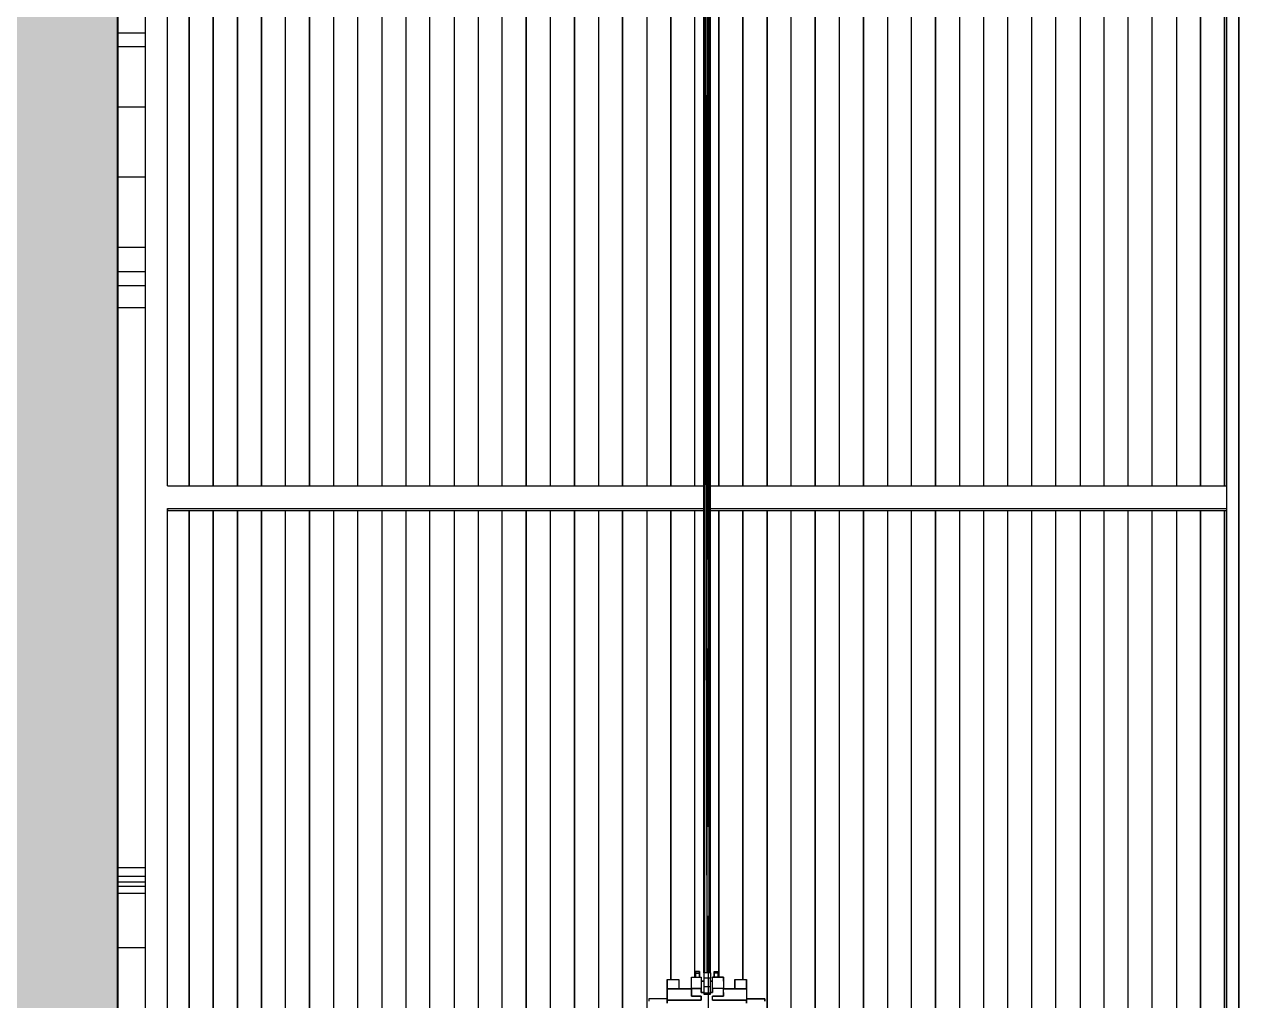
# Model space of a CAD drawing. Extents: x -43 to 90, y 6 to 81.
# Drawn here: x -27.278 to -22.955, y 21.664 to 25.142 of the extents above; entities that cross this region are included whole.
import ezdxf

# ---------------------------------------------------------------- set-up
doc = ezdxf.new("R2010")
doc.units = 0
doc.header["$LTSCALE"] = 0.1
doc.header["$MEASUREMENT"] = 0
doc.linetypes.add('HIDDEN', pattern=[9.525, 6.35, -3.175])
for name, color, linetype in [('cobertura nova', 4, 'CONTINUOUS'), ('hachures cobertura', 252, 'CONTINUOUS'), ('visto', 9, 'CONTINUOUS')]:
    doc.layers.add(name, color=color, linetype=linetype)
doc.layers.add('cortado', color=7, linetype='CONTINUOUS', lineweight=40)
doc.layers.add('hachuras cortado', color=7, linetype='CONTINUOUS', true_color=0xfeffff)

msp = doc.modelspace()

# ---------------------------------------------------------------- hatches: boundary and pattern name
at = {"layer": 'hachuras cortado', "linetype": 'ByBlock'}
msp.add_hatch(color=256, dxfattribs=at).paths.add_polyline_path([(-36.7201, 21.2918), (-36.7201, 20.1319), (-36.2201, 20.1319), (-36.2201, 21.3018), (-33.6669, 21.3018), (-33.6669, 20.1319), (-33.3269, 20.1319), (-33.3269, 21.3018), (-30.5051, 21.3018), (-30.5051, 20.1319), (-30.1351, 20.1319), (-30.1351, 21.3018), (-27.3666, 21.3018), (-27.3666, 20.1319), (-26.9452, 20.1319), (-26.9452, 22.2618), (-26.9452, 25.0018), (-26.9452, 26.5619), (-27.2552, 26.5619), (-27.2552, 26.4119), (-27.772, 26.4119), (-31.9364, 28.7011), (-35.9739, 26.082), (-36.3696, 26.0006), (-36.3696, 26.4119), (-36.6701, 26.4119), (-36.6701, 21.2918)])

# ---------------------------------------------------------------- linework, layer by layer
at = {"layer": 'cobertura nova'}
for p, q in [((-22.9985, 27.6444), (-22.9985, 20.8632)), ((-24.8594, 21.763), (-24.8594, 26.1626)), ((-24.8562, 21.763), (-24.8594, 26.1626)), ((-24.8562, 26.1558), (-24.8483, 21.763)), ((-24.8561, 21.763), (-24.8562, 26.1558)), ((-24.8403, 26.1558), (-24.837, 21.763)), ((-24.8402, 21.763), (-24.8403, 26.1558)), ((-24.837, 26.1626), (-24.8369, 21.763)), ((-26.8483, 26.1328), (-26.8483, 23.4972)), ((-26.7683, 23.4972), (-26.7683, 26.1328)), ((-24.8482, 26.153), (-24.8404, 21.763)), ((-24.8482, 26.153), (-24.8482, 21.763)), ((-24.8055, 23.4972), (-24.8055, 26.1247)), ((-24.8055, 26.1247), (-24.8055, 23.4972)), ((-23.0055, 23.4972), (-23.0055, 26.1247)), ((-26.8483, 23.4972), (-26.8483, 23.4173)), ((-26.7683, 23.4972), (-24.8594, 23.4972)), ((-24.837, 23.4972), (-22.9985, 23.4972)), ((-26.8483, 23.4173), (-26.8483, 20.8616)), ((-26.7683, 23.4173), (-26.7683, 23.4092)), ((-26.7683, 20.8616), (-26.7683, 23.4173)), ((-26.7683, 23.4173), (-24.8594, 23.4173)), ((-24.8594, 23.4092), (-26.7683, 23.4092)), ((-24.837, 23.4173), (-22.9985, 23.4173)), ((-22.9985, 23.4092), (-24.837, 23.4092)), ((-24.8055, 21.7473), (-24.8055, 23.4092)), ((-23.0055, 20.8616), (-23.0055, 23.4092)), ((-24.9034, 21.7473), (-24.8681, 21.7473)), ((-24.9034, 21.7067), (-24.9034, 21.7473)), ((-24.8741, 21.7676), (-24.8885, 21.7676)), ((-24.8885, 21.7676), (-24.8885, 21.7489)), ((-24.8885, 21.7624), (-24.8885, 21.7676)), ((-24.8741, 21.7624), (-24.8885, 21.7624)), ((-24.8885, 21.7624), (-24.8885, 21.7473)), ((-24.8885, 21.7473), (-24.8885, 21.7624)), ((-24.8885, 21.7624), (-24.8741, 21.7624)), ((-24.8885, 21.7489), (-24.8885, 21.7489)), ((-24.8885, 21.7473), (-24.8885, 21.7489)), ((-24.8885, 21.7489), (-24.8885, 21.7473)), ((-24.8741, 21.7676), (-24.8741, 21.7624)), ((-24.8741, 21.7624), (-24.8741, 21.7676)), ((-24.8741, 21.7473), (-24.8741, 21.7624)), ((-24.8741, 21.7624), (-24.8741, 21.7473)), ((-24.8681, 21.7473), (-24.8681, 21.7067)), ((-24.8352, 21.763), (-24.8595, 21.763)), ((-24.8595, 21.763), (-24.8595, 21.744)), ((-24.8352, 21.763), (-24.8352, 21.744)), ((-24.7893, 21.7473), (-24.8285, 21.7473)), ((-24.8285, 21.7067), (-24.8285, 21.7473)), ((-24.8285, 21.7473), (-24.7893, 21.7473)), ((-24.8229, 21.7676), (-24.8229, 21.7489)), ((-24.8229, 21.7624), (-24.8229, 21.7676)), ((-24.8229, 21.7676), (-24.8085, 21.7676)), ((-24.8229, 21.7676), (-24.8229, 21.7624)), ((-24.8229, 21.7489), (-24.8229, 21.7676)), ((-24.8229, 21.7473), (-24.8229, 21.7624)), ((-24.8085, 21.7624), (-24.8229, 21.7624)), ((-24.8229, 21.7624), (-24.8229, 21.7473)), ((-24.8229, 21.7489), (-24.8229, 21.7473)), ((-24.8229, 21.7489), (-24.8229, 21.7489)), ((-24.8229, 21.7473), (-24.8229, 21.7489)), ((-24.8229, 21.7489), (-24.8229, 21.7489)), ((-24.8085, 21.7676), (-24.8085, 21.7624)), ((-24.8085, 21.7624), (-24.8085, 21.7676)), ((-24.8085, 21.7473), (-24.8085, 21.7624)), ((-24.8085, 21.7624), (-24.8085, 21.7473)), ((-24.7893, 21.7333), (-24.7893, 21.7473)), ((-24.7893, 21.7473), (-24.7893, 21.7067)), ((-24.7893, 21.7473), (-24.7893, 21.7333)), ((-24.9897, 21.7393), (-24.9479, 21.7393)), ((-24.9897, 21.7393), (-24.9897, 21.696)), ((-24.9897, 21.7039), (-24.9897, 21.7393)), ((-24.9897, 21.7063), (-24.9897, 21.7393)), ((-24.9897, 21.696), (-24.9897, 21.7063)), ((-24.9897, 21.7063), (-24.9479, 21.7063)), ((-24.9479, 21.7059), (-24.9897, 21.7059)), ((-24.9897, 21.7059), (-24.9897, 21.6654)), ((-24.9897, 21.6654), (-24.9897, 21.7059)), ((-24.9897, 21.7059), (-24.9897, 21.6956)), ((-24.9897, 21.691), (-24.9897, 21.7039)), ((-24.9479, 21.7393), (-24.9479, 21.7063)), ((-24.9479, 21.7063), (-24.9034, 21.7063)), ((-24.9034, 21.7059), (-24.9479, 21.7059)), ((-24.9034, 21.7201), (-24.9034, 21.7333)), ((-24.9034, 21.7201), (-24.9034, 21.7201)), ((-24.9034, 21.6796), (-24.9034, 21.7201)), ((-24.8681, 21.7067), (-24.9034, 21.7067)), ((-24.9034, 21.7067), (-24.9034, 21.6928)), ((-24.9034, 21.6928), (-24.9034, 21.7067)), ((-24.9034, 21.7067), (-24.9034, 21.7067)), ((-24.9034, 21.7067), (-24.8681, 21.7067)), ((-24.8595, 21.7333), (-24.8681, 21.7333)), ((-24.8681, 21.7333), (-24.8595, 21.7333)), ((-24.8681, 21.6928), (-24.8681, 21.7067)), ((-24.8681, 21.7067), (-24.8681, 21.7067)), ((-24.8681, 21.7067), (-24.8681, 21.6928)), ((-24.8681, 21.7067), (-24.8681, 21.7067)), ((-24.8681, 21.7067), (-24.8681, 21.7067)), ((-24.8595, 21.744), (-24.8595, 21.7138)), ((-24.8352, 21.744), (-24.8595, 21.744)), ((-24.8595, 21.7138), (-24.8595, 21.6901)), ((-24.8352, 21.7138), (-24.8595, 21.7138)), ((-24.8352, 21.7138), (-24.8352, 21.744)), ((-24.8285, 21.7333), (-24.8352, 21.7333)), ((-24.8352, 21.7333), (-24.8285, 21.7333)), ((-24.8352, 21.6901), (-24.8352, 21.7138)), ((-24.7893, 21.7067), (-24.8285, 21.7067)), ((-24.8285, 21.7067), (-24.8285, 21.6928)), ((-24.8285, 21.6928), (-24.8285, 21.7067)), ((-24.7893, 21.6928), (-24.7893, 21.7067)), ((-24.7893, 21.7063), (-24.7487, 21.7063)), ((-24.7487, 21.7059), (-24.7893, 21.7059)), ((-24.7487, 21.7063), (-24.7487, 21.7393)), ((-24.7487, 21.7393), (-24.7069, 21.7393)), ((-24.7487, 21.7393), (-24.7487, 21.7063)), ((-24.7487, 21.7063), (-24.7069, 21.7063)), ((-24.7069, 21.7059), (-24.7487, 21.7059)), ((-24.7069, 21.7063), (-24.7069, 21.7393)), ((-24.7069, 21.7393), (-24.7069, 21.7063)), ((-24.7069, 21.7063), (-24.7069, 21.7393)), ((-24.7069, 21.7063), (-24.7069, 21.7059)), ((-24.7069, 21.7059), (-24.7069, 21.6654)), ((-25.0551, 21.6707), (-25.0551, 21.6621)), ((-24.9897, 21.6707), (-25.0551, 21.6707)), ((-24.9897, 21.6776), (-24.9897, 21.696)), ((-24.9897, 21.6956), (-24.9897, 21.6772)), ((-24.9897, 21.691), (-24.9897, 21.691)), ((-24.9897, 21.6707), (-24.9897, 21.691)), ((-24.9897, 21.691), (-24.9897, 21.691)), ((-24.9897, 21.6776), (-24.9897, 21.6776)), ((-24.9897, 21.6772), (-24.9897, 21.6772)), ((-24.9479, 21.6657), (-24.9897, 21.6657)), ((-24.9897, 21.6654), (-24.9897, 21.6554)), ((-24.9897, 21.6654), (-24.9479, 21.6654)), ((-24.9897, 21.6551), (-24.9897, 21.6654)), ((-24.8681, 21.6657), (-24.9479, 21.6657)), ((-24.9479, 21.6654), (-24.8681, 21.6654)), ((-24.9034, 21.6928), (-24.9034, 21.6796)), ((-24.9034, 21.6796), (-24.9034, 21.6928)), ((-24.9034, 21.6796), (-24.8681, 21.6796)), ((-24.8681, 21.6796), (-24.9034, 21.6796)), ((-24.8595, 21.6928), (-24.8681, 21.6928)), ((-24.8681, 21.6928), (-24.8595, 21.6928)), ((-24.8681, 21.6796), (-24.8681, 21.6657)), ((-24.8681, 21.6654), (-24.8681, 21.6796)), ((-24.8681, 21.6654), (-24.8681, 21.6796)), ((-24.8595, 21.6901), (-24.8595, 21.6867)), ((-24.8352, 21.6901), (-24.8595, 21.6901)), ((-24.8595, 21.6867), (-24.8352, 21.6867)), ((-24.8285, 21.6928), (-24.8352, 21.6928)), ((-24.8352, 21.6928), (-24.8285, 21.6928)), ((-24.8352, 21.6867), (-24.8352, 21.6901)), ((-24.8285, 21.6657), (-24.8285, 21.6796)), ((-24.8285, 21.6796), (-24.7893, 21.6796)), ((-24.7893, 21.6796), (-24.8285, 21.6796)), ((-24.8285, 21.6657), (-24.8285, 21.6654)), ((-24.7487, 21.6657), (-24.8285, 21.6657)), ((-24.8285, 21.6654), (-24.8285, 21.6657)), ((-24.8285, 21.6654), (-24.7487, 21.6654)), ((-24.7893, 21.6796), (-24.7893, 21.6928)), ((-24.7893, 21.6928), (-24.7893, 21.6796)), ((-24.7069, 21.6657), (-24.7487, 21.6657)), ((-24.7487, 21.6654), (-24.7069, 21.6654)), ((-24.7069, 21.6707), (-24.6415, 21.6707)), ((-24.6415, 21.6707), (-24.7069, 21.6707)), ((-24.7069, 21.6654), (-24.7069, 21.6551)), ((-24.7069, 21.6554), (-24.7069, 21.6654)), ((-24.6415, 21.6621), (-24.6415, 21.6707)), ((-24.6415, 21.6707), (-24.6415, 21.6621))]:
    msp.add_line(p, q, dxfattribs=at)
at = {"layer": 'cortado', "flags": 128}
msp.add_lwpolyline([(-27.3666, 20.1319), (-26.9452, 20.1319), (-26.9452, 22.2618), (-26.9452, 25.0018), (-26.9452, 26.5619), (-27.2552, 26.5619), (-27.2552, 26.4119), (-27.772, 26.4119)], dxfattribs=at)
at = {"layer": 'hachures cobertura', "linetype": 'HIDDEN'}
msp.add_line((-24.8435, 34.3484), (-24.8435, 6.7111), dxfattribs=at)
at = {"layer": 'hachures cobertura'}
for p, q in [((-22.955, 27.6213), (-22.9551, 20.8788)), ((-22.9551, 20.8788), (-22.955, 27.6213)), ((-26.6912, 26.1247), (-26.6912, 23.4972)), ((-26.6912, 23.4972), (-26.6912, 26.1247)), ((-26.6055, 26.1247), (-26.6055, 23.4972)), ((-26.6055, 23.4972), (-26.6055, 26.1247)), ((-26.5198, 23.4972), (-26.5198, 26.1247)), ((-26.5198, 26.1247), (-26.5198, 23.4972)), ((-26.4341, 23.4972), (-26.434, 26.1247)), ((-26.434, 26.1247), (-26.4341, 23.4972)), ((-26.3483, 23.4972), (-26.3483, 26.1247)), ((-26.2626, 23.4972), (-26.2626, 26.1247)), ((-26.2626, 26.1247), (-26.2626, 23.4972)), ((-26.1769, 23.4972), (-26.1769, 26.1247)), ((-26.0912, 23.4972), (-26.0912, 26.1247)), ((-26.0055, 26.1247), (-26.0055, 23.4972)), ((-25.9198, 26.1247), (-25.9198, 23.4972)), ((-25.8341, 23.4972), (-25.834, 26.1247)), ((-25.7483, 26.1247), (-25.7483, 23.4972)), ((-25.6626, 26.1247), (-25.6626, 23.4972)), ((-25.5769, 23.4972), (-25.5769, 26.1247)), ((-25.4912, 23.4972), (-25.4912, 26.1247)), ((-25.4912, 26.1247), (-25.4912, 23.4972)), ((-25.4055, 23.4972), (-25.4055, 26.1247)), ((-25.3198, 23.4972), (-25.3198, 26.1247)), ((-25.3198, 26.1247), (-25.3198, 23.4972)), ((-25.234, 26.1247), (-25.2341, 23.4972)), ((-25.1483, 23.4972), (-25.1483, 26.1247)), ((-25.1483, 26.1247), (-25.1483, 23.4972)), ((-25.0626, 26.1247), (-25.0626, 23.4972)), ((-24.9769, 23.4972), (-24.9769, 26.1247)), ((-24.9769, 26.1247), (-24.9769, 23.4972)), ((-24.8912, 23.4972), (-24.8912, 26.1247)), ((-24.7198, 23.4972), (-24.7198, 26.1247)), ((-24.7198, 26.1247), (-24.7198, 23.4972)), ((-24.6341, 23.4972), (-24.634, 26.1247)), ((-24.634, 26.1247), (-24.6341, 23.4972)), ((-24.5483, 23.4972), (-24.5483, 26.1247)), ((-24.4626, 23.4972), (-24.4626, 26.1247)), ((-24.4626, 26.1247), (-24.4626, 23.4972)), ((-24.3769, 26.1247), (-24.3769, 23.4972)), ((-24.2912, 23.4972), (-24.2912, 26.1247)), ((-24.2912, 26.1247), (-24.2912, 23.4972)), ((-24.2055, 26.1247), (-24.2055, 23.4972)), ((-24.1198, 23.4972), (-24.1198, 26.1247)), ((-24.0341, 23.4972), (-24.034, 26.1247)), ((-24.034, 26.1247), (-24.0341, 23.4972)), ((-23.9483, 23.4972), (-23.9483, 26.1247)), ((-23.8626, 23.4972), (-23.8626, 26.1247)), ((-23.7769, 23.4972), (-23.7769, 26.1247)), ((-23.6912, 23.4972), (-23.6912, 26.1247)), ((-23.6055, 23.4972), (-23.6055, 26.1247)), ((-23.5198, 26.1247), (-23.5198, 23.4972)), ((-23.4341, 23.4972), (-23.434, 26.1247)), ((-23.3483, 23.4972), (-23.3483, 26.1247)), ((-23.2626, 23.4972), (-23.2626, 26.1247)), ((-23.1769, 26.1247), (-23.1769, 23.4972)), ((-23.0912, 23.4972), (-23.0912, 26.1247)), ((-23.0912, 26.1247), (-23.0912, 23.4972)), ((-23.0055, 26.1247), (-23.0055, 23.4972)), ((-26.6912, 23.4092), (-26.6912, 20.8616)), ((-26.6912, 20.8616), (-26.6912, 23.4092)), ((-26.6055, 23.4092), (-26.6055, 20.9258)), ((-26.6055, 20.9258), (-26.6055, 23.4092)), ((-26.5198, 20.9258), (-26.5198, 23.4092)), ((-26.5198, 23.4092), (-26.5198, 20.9258)), ((-26.4341, 20.8616), (-26.4341, 23.4092)), ((-26.4341, 23.4092), (-26.4341, 20.8616)), ((-26.3483, 20.8616), (-26.3483, 23.4092)), ((-26.2626, 20.9258), (-26.2626, 23.4092)), ((-26.2626, 23.4092), (-26.2626, 20.9258)), ((-26.1769, 20.9258), (-26.1769, 23.4092)), ((-26.0912, 20.8616), (-26.0912, 23.4092)), ((-26.0055, 23.4092), (-26.0055, 20.8616)), ((-25.9198, 23.4092), (-25.9198, 20.9258)), ((-25.8341, 20.9258), (-25.8341, 23.4092)), ((-25.7483, 23.4092), (-25.7483, 20.8616)), ((-25.6626, 23.4092), (-25.6626, 20.8616)), ((-25.5769, 20.9258), (-25.5769, 23.4092)), ((-25.4912, 20.9258), (-25.4912, 23.4092)), ((-25.4912, 23.4092), (-25.4912, 20.9258)), ((-25.4055, 20.8616), (-25.4055, 23.4092)), ((-25.3198, 20.8616), (-25.3198, 23.4092)), ((-25.3198, 23.4092), (-25.3198, 20.8616)), ((-25.2341, 23.4092), (-25.2341, 20.9258)), ((-25.1483, 20.9258), (-25.1483, 23.4092)), ((-25.1483, 23.4092), (-25.1483, 20.9258)), ((-25.0626, 23.4092), (-25.0626, 20.8616)), ((-24.9769, 21.7393), (-24.9769, 23.4092)), ((-24.9769, 23.4092), (-24.9769, 21.7393)), ((-24.8912, 21.7473), (-24.8912, 23.4092)), ((-24.8055, 23.4092), (-24.8055, 21.7473)), ((-24.7198, 21.7393), (-24.7198, 23.4092)), ((-24.7198, 23.4092), (-24.7198, 21.7393)), ((-24.6341, 20.8616), (-24.6341, 23.4092)), ((-24.6341, 23.4092), (-24.6341, 20.8616)), ((-24.5483, 20.9258), (-24.5483, 23.4092)), ((-24.4626, 20.9258), (-24.4626, 23.4092)), ((-24.4626, 23.4092), (-24.4626, 20.9258)), ((-24.3769, 23.4092), (-24.3769, 20.8616)), ((-24.2912, 20.8616), (-24.2912, 23.4092)), ((-24.2912, 23.4092), (-24.2912, 20.8616)), ((-24.2055, 23.4092), (-24.2055, 20.9258)), ((-24.1198, 20.9258), (-24.1198, 23.4092)), ((-24.0341, 20.8616), (-24.0341, 23.4092)), ((-24.0341, 23.4092), (-24.0341, 20.8616)), ((-23.9483, 20.8616), (-23.9483, 23.4092)), ((-23.8626, 20.9258), (-23.8626, 23.4092)), ((-23.7769, 20.9258), (-23.7769, 23.4092)), ((-23.6912, 20.8616), (-23.6912, 23.4092)), ((-23.6055, 20.8616), (-23.6055, 23.4092)), ((-23.5198, 23.4092), (-23.5198, 20.9258)), ((-23.4341, 20.9258), (-23.4341, 23.4092)), ((-23.3483, 20.8616), (-23.3483, 23.4092)), ((-23.2626, 20.8616), (-23.2626, 23.4092)), ((-23.1769, 23.4092), (-23.1769, 20.9258)), ((-23.0912, 20.9258), (-23.0912, 23.4092)), ((-23.0912, 23.4092), (-23.0912, 20.9258)), ((-23.0055, 23.4092), (-23.0055, 20.8616))]:
    msp.add_line(p, q, dxfattribs=at)
at = {"layer": 'visto'}
for p, q in [((-26.9452, 25.1118), (-26.8483, 25.1118)), ((-26.9452, 24.2118), (-26.8483, 24.2118)), ((-26.9452, 24.1326), (-26.8483, 24.1326)), ((-26.8483, 22.1368), (-26.9452, 22.1368)), ((-26.8483, 22.1068), (-26.9452, 22.1068)), ((-26.9452, 22.0868), (-26.8483, 22.0868)), ((-26.9452, 22.0718), (-26.8483, 22.0718)), ((-26.9452, 22.0468), (-26.8483, 22.0468))]:
    msp.add_line(p, q, dxfattribs=at)
at = {"layer": 'visto', "ltscale": 0.5}
for p, q in [((-26.8483, 24.8472), (-26.9452, 24.8472)), ((-26.8483, 24.5972), (-26.9452, 24.5972)), ((-26.8483, 24.3472), (-26.9452, 24.3472))]:
    msp.add_line(p, q, dxfattribs=at)
at = {"layer": 'visto'}
for points in [[(-26.8483, 25.0618), (-26.9452, 25.0618)], [(-26.9452, 24.2618), (-26.8483, 24.2618)], [(-26.8483, 21.8518), (-26.9452, 21.8518)]]:
    msp.add_lwpolyline(points, dxfattribs=at)

doc.saveas('drawing.dxf')
